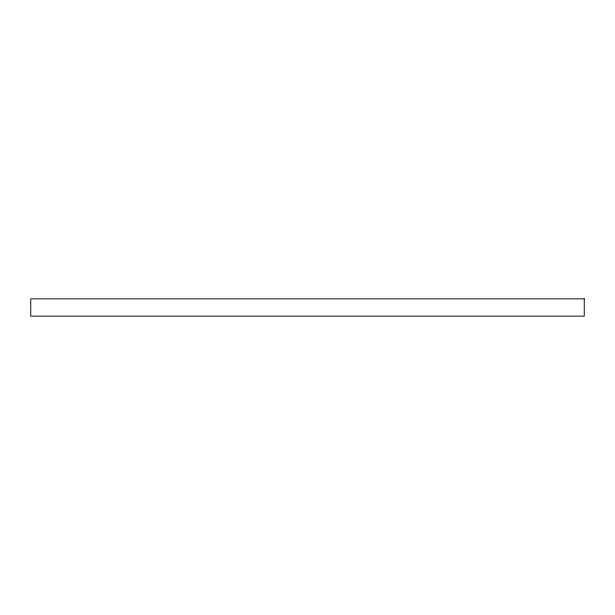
<?xml version="1.0" encoding="UTF-8"?>
<svg xmlns="http://www.w3.org/2000/svg" width="615" height="615" viewBox="0 0 615 615"><rect width="100%" height="100%" fill="white"/><g stroke="black" fill="none" stroke-linecap="round" stroke-linejoin="round"><path stroke-width="0.92" d="M584.25 298.852L30.75 298.852L30.75 316.148L584.25 316.148L584.25 298.852"/></g></svg>
